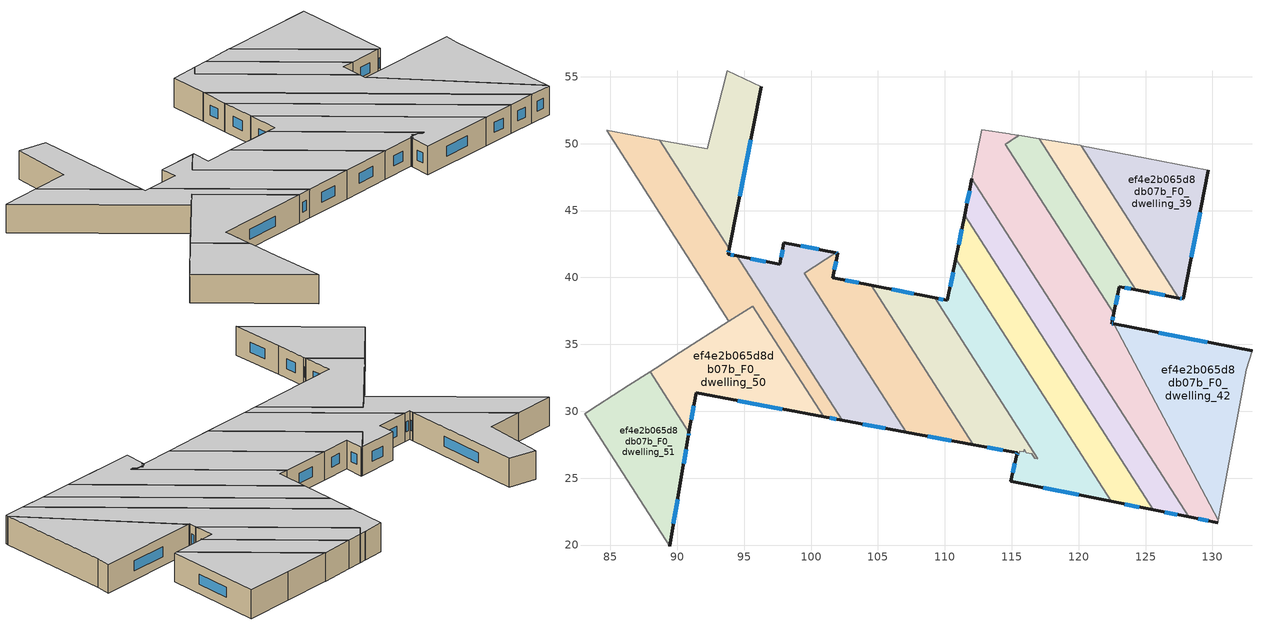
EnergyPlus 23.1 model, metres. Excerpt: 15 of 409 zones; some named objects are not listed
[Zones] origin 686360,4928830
ef4e2b065d8db07b_F0_dwelling_19
 floor ground (EU_floor_Construction): 96.28,54.24 93.88,42.13 88.68,50.26 92.23,49.61 93.72,55.46 z0
 wall outside (EU_wall_Construction): 93.88,42.13 96.28,54.24 z0:3
 wall to ef4e2b065d8db07b_F0_dwelling_20 (EU_wall_Construction): 88.68,50.26 93.88,42.13 z0:3
 wall adiabatic (EU_wall_Construction): 96.28,54.24 93.72,55.46 92.23,49.61 88.68,50.26 z0:3
 window (EU_Window_Construction): 94.66,46.07 95.5,50.3 z0.98:2.02
 ceiling to ef4e2b065d8db07b_F1_dwelling_19 (EU_floor_Construction): 93.88,42.13 96.28,54.24 93.72,55.46 92.23,49.61 88.68,50.26 z3
ef4e2b065d8db07b_F0_dwelling_20
 floor ground (EU_floor_Construction): 93.88,42.13 93.81,41.74 94.45,41.62 102.32,29.33 100.93,29.59 95.64,37.87 93.86,36.73 84.74,50.98 88.68,50.26 z0
 wall outside (EU_wall_Construction): 94.45,41.62 93.81,41.74 93.88,42.13 / 100.93,29.59 102.32,29.33 z0:3
 wall to ef4e2b065d8db07b_F0_dwelling_21 (EU_wall_Construction): 84.74,50.98 93.86,36.73 z0:3
 wall adiabatic (EU_wall_Construction): 88.68,50.26 84.74,50.98 z0:3
 wall to ef4e2b065d8db07b_F0_dwelling_49 (EU_wall_Construction): 102.32,29.33 94.45,41.62 z0:3
 wall to ef4e2b065d8db07b_F0_dwelling_50 (EU_wall_Construction): 93.86,36.73 95.64,37.87 100.93,29.59 z0:3
 window (EU_Window_Construction): 93.83,41.87 93.86,42.01 / 94.24,41.66 94.02,41.7 / 101.38,29.51 101.87,29.41 z0.98:2.02
 ceiling to ef4e2b065d8db07b_F1_dwelling_20 (EU_floor_Construction): 102.32,29.33 94.45,41.62 93.81,41.74 93.88,42.13 88.68,50.26 84.74,50.98 93.86,36.73 95.64,37.87 100.93,29.59 z3
ef4e2b065d8db07b_F0_dwelling_39
 floor ground (EU_floor_Construction): 129.69,48.01 127.83,38.39 127.49,38.46 120.19,49.86 125.04,48.91 z0
 wall outside (EU_wall_Construction): 127.49,38.46 127.83,38.39 129.69,48.01 z0:3
 wall to ef4e2b065d8db07b_F0_dwelling_40 (EU_wall_Construction): 120.19,49.86 127.49,38.46 z0:3
 wall adiabatic (EU_wall_Construction): 129.69,48.01 125.04,48.91 120.19,49.86 z0:3
 window (EU_Window_Construction): 127.6,38.44 127.72,38.41 / 128.43,41.52 129.08,44.88 z0.98:2.02
 ceiling to ef4e2b065d8db07b_F1_dwelling_39 (EU_floor_Construction): 127.83,38.39 129.69,48.01 125.04,48.91 120.19,49.86 127.49,38.46 z3
ef4e2b065d8db07b_F0_dwelling_40
 floor ground (EU_floor_Construction): 120.19,49.86 127.49,38.46 124.28,39.08 117.05,50.37 120.13,49.87 z0
 wall outside (EU_wall_Construction): 124.28,39.08 127.49,38.46 z0:3
 wall adiabatic (EU_wall_Construction): 120.19,49.86 120.13,49.87 117.05,50.37 z0:3
 wall to ef4e2b065d8db07b_F0_dwelling_41 (EU_wall_Construction): 117.05,50.37 124.28,39.08 z0:3
 window (EU_Window_Construction): 125.32,38.88 126.45,38.66 z0.98:2.02
 ceiling to ef4e2b065d8db07b_F1_dwelling_40 (EU_floor_Construction): 127.49,38.46 120.19,49.86 120.13,49.87 117.05,50.37 124.28,39.08 z3
ef4e2b065d8db07b_F0_dwelling_41
 floor ground (EU_floor_Construction): 117.05,50.37 124.28,39.08 123.05,39.32 122.63,37.32 114.53,49.96 115.54,50.61 z0
 wall outside (EU_wall_Construction): 122.63,37.32 123.05,39.32 124.28,39.08 z0:3
 wall to ef4e2b065d8db07b_F0_dwelling_43 (EU_wall_Construction): 114.53,49.96 122.63,37.32 z0:3
 wall adiabatic (EU_wall_Construction): 117.05,50.37 115.54,50.61 114.53,49.96 z0:3
 window (EU_Window_Construction): 123.45,39.25 123.88,39.16 / 122.76,37.97 122.91,38.67 z0.98:2.02
 ceiling to ef4e2b065d8db07b_F1_dwelling_41 (EU_floor_Construction): 122.63,37.32 123.05,39.32 124.28,39.08 117.05,50.37 115.54,50.61 114.53,49.96 z3
ef4e2b065d8db07b_F0_dwelling_42
 floor ground (EU_floor_Construction): 132.95,34.51 132.54,33.1 130.43,21.86 122.61,36.52 z0
 wall outside (EU_wall_Construction): 132.95,34.51 122.61,36.52 z0:3
 wall adiabatic (EU_wall_Construction): 130.43,21.86 132.54,33.1 132.95,34.51 z0:3
 wall to ef4e2b065d8db07b_F0_dwelling_43 (EU_wall_Construction): 122.61,36.52 130.43,21.86 z0:3
 window (EU_Window_Construction): 129.59,35.17 125.98,35.87 z0.98:2.02
 ceiling to ef4e2b065d8db07b_F1_dwelling_42 (EU_floor_Construction): 130.43,21.86 132.54,33.1 132.95,34.51 122.61,36.52 z3
ef4e2b065d8db07b_F0_dwelling_43
 floor ground (EU_floor_Construction): 115.54,50.61 115.41,50.53 115.33,50.47 115.16,50.37 114.91,50.2 114.87,50.18 114.66,50.04 114.53,49.96 122.63,37.32 122.47,36.55 122.61,36.52 130.43,21.86 130.4,21.66 128.21,22.1 112.03,47.39 112.77,51.05 114.81,50.72 114.94,50.7 z0
 wall outside (EU_wall_Construction): 128.21,22.1 130.4,21.66 / 122.61,36.52 122.47,36.55 122.63,37.32 z0:3
 wall adiabatic (EU_wall_Construction): 114.53,49.96 114.66,50.04 114.87,50.18 114.91,50.2 115.16,50.37 115.33,50.47 115.41,50.53 115.54,50.61 114.94,50.7 114.81,50.72 112.77,51.05 112.03,47.39 / 130.4,21.66 130.43,21.86 z0:3
 wall to ef4e2b065d8db07b_F0_dwelling_44 (EU_wall_Construction): 112.03,47.39 128.21,22.1 z0:3
 window (EU_Window_Construction): 128.92,21.96 129.69,21.81 / 122.52,36.8 122.57,37.07 / 122.57,36.53 122.51,36.54 z0.98:2.02
 ceiling to ef4e2b065d8db07b_F1_dwelling_43 (EU_floor_Construction): 130.4,21.66 130.43,21.86 122.61,36.52 122.47,36.55 122.63,37.32 114.53,49.96 114.66,50.04 114.87,50.18 114.91,50.2 115.16,50.37 115.33,50.47 115.41,50.53 115.54,50.61 114.94,50.7 114.81,50.72 112.77,51.05 112.03,47.39 128.21,22.1 z3
ef4e2b065d8db07b_F0_dwelling_44
 floor ground (EU_floor_Construction): 112.03,47.39 128.21,22.1 125.56,22.63 111.47,44.64 z0
 wall outside (EU_wall_Construction): 112.03,47.39 111.47,44.64 / 125.56,22.63 128.21,22.1 z0:3
 wall to ef4e2b065d8db07b_F0_dwelling_45 (EU_wall_Construction): 111.47,44.64 125.56,22.63 z0:3
 window (EU_Window_Construction): 111.84,46.49 111.65,45.53 / 126.42,22.46 127.35,22.27 z0.98:2.02
 ceiling to ef4e2b065d8db07b_F1_dwelling_44 (EU_floor_Construction): 128.21,22.1 112.03,47.39 111.47,44.64 125.56,22.63 z3
ef4e2b065d8db07b_F0_dwelling_45
 floor ground (EU_floor_Construction): 111.47,44.64 125.56,22.63 122.43,23.26 110.82,41.4 z0
 wall outside (EU_wall_Construction): 111.47,44.64 110.82,41.4 / 122.43,23.26 125.56,22.63 z0:3
 wall to ef4e2b065d8db07b_F0_dwelling_46 (EU_wall_Construction): 110.82,41.4 122.43,23.26 z0:3
 window (EU_Window_Construction): 111.26,43.59 111.03,42.45 / 123.45,23.06 124.54,22.84 z0.98:2.02
 ceiling to ef4e2b065d8db07b_F1_dwelling_45 (EU_floor_Construction): 125.56,22.63 111.47,44.64 110.82,41.4 122.43,23.26 z3
ef4e2b065d8db07b_F0_dwelling_46
 floor ground (EU_floor_Construction): 110.82,41.4 122.43,23.26 114.93,24.76 115.37,26.75 115.52,26.72 115.59,27.01 115.88,26.96 115.93,27.18 116.1,26.92 116.5,26.84 116.72,26.5 116.93,26.46 109.23,38.47 110.19,38.28 z0
 wall outside (EU_wall_Construction): 110.82,41.4 110.19,38.28 109.23,38.47 / 115.37,26.75 114.93,24.76 122.43,23.26 z0:3
 wall to ef4e2b065d8db07b_F0_dwelling_47 (EU_wall_Construction): 109.23,38.47 116.93,26.46 116.72,26.5 116.5,26.84 116.1,26.92 115.93,27.18 115.88,26.96 115.59,27.01 115.52,26.72 115.37,26.75 z0:3
 window (EU_Window_Construction): 109.88,38.34 109.54,38.41 / 110.61,40.39 110.39,39.3 / 117.37,24.27 119.99,23.75 / 115.23,26.1 115.07,25.41 z0.98:2.02
 ceiling to ef4e2b065d8db07b_F1_dwelling_46 (EU_floor_Construction): 122.43,23.26 110.82,41.4 110.19,38.28 109.23,38.47 116.93,26.46 116.72,26.5 116.5,26.84 116.1,26.92 115.93,27.18 115.88,26.96 115.59,27.01 115.52,26.72 115.37,26.75 114.93,24.76 z3
ef4e2b065d8db07b_F0_dwelling_47
 floor ground (EU_floor_Construction): 109.23,38.47 116.93,26.46 116.72,26.5 116.5,26.84 116.1,26.92 115.93,27.18 115.88,26.96 115.59,27.01 115.52,26.72 115.37,26.75 115.41,26.89 112.11,27.51 104.49,39.41 z0
 wall outside (EU_wall_Construction): 109.23,38.47 104.49,39.41 / 112.11,27.51 115.41,26.89 115.37,26.75 z0:3
 wall to ef4e2b065d8db07b_F0_dwelling_48 (EU_wall_Construction): 104.49,39.41 112.11,27.51 z0:3
 window (EU_Window_Construction): 107.69,38.78 106.03,39.1 / 115.4,26.85 115.38,26.79 / 113.18,27.31 114.33,27.09 z0.98:2.02
 ceiling to ef4e2b065d8db07b_F1_dwelling_47 (EU_floor_Construction): 116.93,26.46 109.23,38.47 104.49,39.41 112.11,27.51 115.41,26.89 115.37,26.75 115.52,26.72 115.59,27.01 115.88,26.96 115.93,27.18 116.1,26.92 116.5,26.84 116.72,26.5 z3
ef4e2b065d8db07b_F0_dwelling_48
 floor ground (EU_floor_Construction): 104.49,39.41 112.11,27.51 107.1,28.44 99.49,40.33 101.84,41.84 101.99,41.81 101.62,39.97 z0
 wall outside (EU_wall_Construction): 107.1,28.44 112.11,27.51 / 104.49,39.41 101.62,39.97 101.99,41.81 101.84,41.84 z0:3
 wall to ef4e2b065d8db07b_F0_dwelling_49 (EU_wall_Construction): 101.84,41.84 99.49,40.33 107.1,28.44 z0:3
 window (EU_Window_Construction): 108.73,28.14 110.48,27.81 / 101.94,41.82 101.89,41.83 / 101.74,40.57 101.87,41.21 / 103.56,39.59 102.55,39.79 z0.98:2.02
 ceiling to ef4e2b065d8db07b_F1_dwelling_48 (EU_floor_Construction): 112.11,27.51 104.49,39.41 101.62,39.97 101.99,41.81 101.84,41.84 99.49,40.33 107.1,28.44 z3
ef4e2b065d8db07b_F0_dwelling_49
 floor ground (EU_floor_Construction): 101.84,41.84 99.49,40.33 107.1,28.44 102.32,29.33 94.45,41.62 97.66,40.98 97.98,42.6 z0
 wall outside (EU_wall_Construction): 102.32,29.33 107.1,28.44 / 101.84,41.84 97.98,42.6 97.66,40.98 94.45,41.62 z0:3
 window (EU_Window_Construction): 103.87,29.04 105.54,28.73 / 96.61,41.19 95.49,41.41 / 97.87,42.08 97.76,41.51 / 100.59,42.09 99.23,42.36 z0.98:2.02
 ceiling to ef4e2b065d8db07b_F1_dwelling_49 (EU_floor_Construction): 107.1,28.44 99.49,40.33 101.84,41.84 97.98,42.6 97.66,40.98 94.45,41.62 102.32,29.33 z3
ef4e2b065d8db07b_F0_dwelling_50
 floor ground (EU_floor_Construction): 95.64,37.87 100.93,29.59 91.41,31.36 90.88,28.42 87.97,32.96 z0
 wall outside (EU_wall_Construction): 90.88,28.42 91.41,31.36 100.93,29.59 z0:3
 wall to ef4e2b065d8db07b_F0_dwelling_51 (EU_wall_Construction): 87.97,32.96 90.88,28.42 z0:3
 wall to ef4e2b065d8db07b_F0_dwelling_21 (EU_wall_Construction): 93.86,36.73 90.22,34.4 z0:3
 wall to ef4e2b065d8db07b_F0_dwelling_23 (EU_wall_Construction): 90.22,34.4 88.39,33.23 z0:3
 wall to ef4e2b065d8db07b_F0_dwelling_24 (EU_wall_Construction): 88.39,33.23 87.97,32.96 z0:3
 window (EU_Window_Construction): 94.5,30.79 97.84,30.17 / 91.05,29.38 91.23,30.41 z0.98:2.02
 ceiling to ef4e2b065d8db07b_F1_dwelling_50 (EU_floor_Construction): 100.93,29.59 95.64,37.87 87.97,32.96 90.88,28.42 91.41,31.36 z3
ef4e2b065d8db07b_F0_dwelling_51
 floor ground (EU_floor_Construction): 87.97,32.96 90.88,28.42 90.83,28.12 90.32,25.1 89.42,19.9 83.07,29.82 z0
 wall outside (EU_wall_Construction): 89.42,19.9 90.32,25.1 90.83,28.12 90.88,28.42 z0:3
 wall to ef4e2b065d8db07b_F0_dwelling_52 (EU_wall_Construction): 83.07,29.82 89.42,19.9 z0:3
 wall to ef4e2b065d8db07b_F0_dwelling_24 (EU_wall_Construction): 87.97,32.96 86.36,31.93 z0:3
 wall to ef4e2b065d8db07b_F0_dwelling_25 (EU_wall_Construction): 86.36,31.93 84.06,30.46 z0:3
 wall to ef4e2b065d8db07b_F0_dwelling_26 (EU_wall_Construction): 84.06,30.46 83.07,29.82 z0:3
 window (EU_Window_Construction): 90.84,28.22 90.86,28.32 / 90.48,26.09 90.66,27.14 / 89.71,21.59 90.03,23.41 z0.98:2.02
 ceiling to ef4e2b065d8db07b_F1_dwelling_51 (EU_floor_Construction): 89.42,19.9 90.32,25.1 90.83,28.12 90.88,28.42 87.97,32.96 83.07,29.82 z3
[Building]
EU S2 Campaign: North Axis=0; Terrain=City; Solar Distribution=FullExterior
[Site:Location]
Bologna: Latitude=44.5; Longitude=11.25; Time Zone=1; Elevation=37
[SizingPeriod:WeatherFileDays]
AnnualSizingPeriod: Begin Month=1; Begin Day of Month=1; End Month=12; End Day of Month=31; Day of Week for Start Day=Monday; Use Weather File Daylight Saving Period=No; Use Weather File Rain and Snow Indicators=No
[MATERIAL]
EU_InternalMass_Material: Roughness=MediumRough; Thickness=0.1; Conductivity=1; Density=1800; Specific Heat=900; Thermal Absorptance=0.9; Solar Absorptance=0.7; Visible Absorptance=0.7
[MATERIAL:NOMASS] Roughness=MediumRough; Thermal Absorptance=0.9; Solar Absorptance=0.7; Visible Absorptance=0.7
Name | Thermal Resistance
EU_wall_NoMass | 0.905828
EU_floor_NoMass | 0.67114
[WINDOWMATERIAL:SIMPLEGLAZINGSYSTEM]
EU_Window_SimpleGlazing: UFactor=4.52486; Solar Heat Gain Coefficient=0.85; Visible Transmittance=0.85
[CONSTRUCTION]
EU_wall_Construction: EU_wall_NoMass
EU_floor_Construction: EU_floor_NoMass
EU_Window_Construction: EU_Window_SimpleGlazing
EU_InternalMass_Construction: EU_InternalMass_Material
[ZONE] Type=1; Multiplier=1; Ceiling Height=autocalculate; Floor Area=autocalculate; Part of Total Floor Area=Yes
Name | Volume
ef4e2b065d8db07b_F0_dwelling_19 | 120.254
ef4e2b065d8db07b_F0_dwelling_20 | 170.51
ef4e2b065d8db07b_F0_dwelling_39 | 146.994
ef4e2b065d8db07b_F0_dwelling_40 | 95.8806
ef4e2b065d8db07b_F0_dwelling_41 | 97.8362
ef4e2b065d8db07b_F0_dwelling_42 | 201.242
ef4e2b065d8db07b_F0_dwelling_43 | 290.116
ef4e2b065d8db07b_F0_dwelling_44 | 164.183
ef4e2b065d8db07b_F0_dwelling_45 | 164.246
ef4e2b065d8db07b_F0_dwelling_46 | 181.172
ef4e2b065d8db07b_F0_dwelling_47 | 147.24
ef4e2b065d8db07b_F0_dwelling_48; ef4e2b065d8db07b_F0_dwelling_50 | 164.192
ef4e2b065d8db07b_F0_dwelling_49 | 170.388
ef4e2b065d8db07b_F0_dwelling_51 | 149.974
[INTERNALMASS] Construction=EU_InternalMass_Construction
Name | Zone or ZoneList | Surface Area
ef4e2b065d8db07b_F0_dwelling_19_EU_InternalMass | ef4e2b065d8db07b_F0_dwelling_19 | 40.0849
ef4e2b065d8db07b_F0_dwelling_20_EU_InternalMass | ef4e2b065d8db07b_F0_dwelling_20 | 56.8384
ef4e2b065d8db07b_F0_dwelling_39_EU_InternalMass | ef4e2b065d8db07b_F0_dwelling_39 | 48.9979
ef4e2b065d8db07b_F0_dwelling_40_EU_InternalMass | ef4e2b065d8db07b_F0_dwelling_40 | 31.9603
ef4e2b065d8db07b_F0_dwelling_41_EU_InternalMass | ef4e2b065d8db07b_F0_dwelling_41 | 32.6112
ef4e2b065d8db07b_F0_dwelling_42_EU_InternalMass | ef4e2b065d8db07b_F0_dwelling_42 | 67.0798
ef4e2b065d8db07b_F0_dwelling_43_EU_InternalMass | ef4e2b065d8db07b_F0_dwelling_43 | 96.7034
ef4e2b065d8db07b_F0_dwelling_44_EU_InternalMass | ef4e2b065d8db07b_F0_dwelling_44 | 54.7274
ef4e2b065d8db07b_F0_dwelling_45_EU_InternalMass | ef4e2b065d8db07b_F0_dwelling_45 | 54.7485
ef4e2b065d8db07b_F0_dwelling_46_EU_InternalMass | ef4e2b065d8db07b_F0_dwelling_46 | 60.3898
ef4e2b065d8db07b_F0_dwelling_47_EU_InternalMass | ef4e2b065d8db07b_F0_dwelling_47 | 49.0804
ef4e2b065d8db07b_F0_dwelling_48_EU_InternalMass | ef4e2b065d8db07b_F0_dwelling_48 | 54.7309
ef4e2b065d8db07b_F0_dwelling_49_EU_InternalMass | ef4e2b065d8db07b_F0_dwelling_49 | 56.7927
ef4e2b065d8db07b_F0_dwelling_50_EU_InternalMass | ef4e2b065d8db07b_F0_dwelling_50 | 54.7337
ef4e2b065d8db07b_F0_dwelling_51_EU_InternalMass | ef4e2b065d8db07b_F0_dwelling_51 | 49.9915
[OTHEREQUIPMENT] Fuel Type=Electricity; Design Level Calculation Method=Watts/Area; Power per Zone Floor Area=1; Fraction Latent=0; Fraction Radiant=0; Fraction Lost=0; Carbon Dioxide Generation Rate=0; EndUse Subcategory=EU_Step8_InternalGains
Name | Zone or ZoneList or Space or SpaceList | Schedule
EU_Step8_InternalGain_ef4e2b065d8db07b_F0_dwelling_19_f000 | ef4e2b065d8db07b_F0_dwelling_19 | EU_Step8_GainSchedule_ef4e2b065d8db07b_F0_dwelling_19_f000
EU_Step8_InternalGain_ef4e2b065d8db07b_F0_dwelling_20_f000 | ef4e2b065d8db07b_F0_dwelling_20 | EU_Step8_GainSchedule_ef4e2b065d8db07b_F0_dwelling_20_f000
EU_Step8_InternalGain_ef4e2b065d8db07b_F0_dwelling_39_f000 | ef4e2b065d8db07b_F0_dwelling_39 | EU_Step8_GainSchedule_ef4e2b065d8db07b_F0_dwelling_39_f000
EU_Step8_InternalGain_ef4e2b065d8db07b_F0_dwelling_40_f000 | ef4e2b065d8db07b_F0_dwelling_40 | EU_Step8_GainSchedule_ef4e2b065d8db07b_F0_dwelling_40_f000
EU_Step8_InternalGain_ef4e2b065d8db07b_F0_dwelling_41_f000 | ef4e2b065d8db07b_F0_dwelling_41 | EU_Step8_GainSchedule_ef4e2b065d8db07b_F0_dwelling_41_f000
EU_Step8_InternalGain_ef4e2b065d8db07b_F0_dwelling_42_f000 | ef4e2b065d8db07b_F0_dwelling_42 | EU_Step8_GainSchedule_ef4e2b065d8db07b_F0_dwelling_42_f000
EU_Step8_InternalGain_ef4e2b065d8db07b_F0_dwelling_43_f000 | ef4e2b065d8db07b_F0_dwelling_43 | EU_Step8_GainSchedule_ef4e2b065d8db07b_F0_dwelling_43_f000
EU_Step8_InternalGain_ef4e2b065d8db07b_F0_dwelling_44_f000 | ef4e2b065d8db07b_F0_dwelling_44 | EU_Step8_GainSchedule_ef4e2b065d8db07b_F0_dwelling_44_f000
EU_Step8_InternalGain_ef4e2b065d8db07b_F0_dwelling_45_f000 | ef4e2b065d8db07b_F0_dwelling_45 | EU_Step8_GainSchedule_ef4e2b065d8db07b_F0_dwelling_45_f000
EU_Step8_InternalGain_ef4e2b065d8db07b_F0_dwelling_46_f000 | ef4e2b065d8db07b_F0_dwelling_46 | EU_Step8_GainSchedule_ef4e2b065d8db07b_F0_dwelling_46_f000
EU_Step8_InternalGain_ef4e2b065d8db07b_F0_dwelling_47_f000 | ef4e2b065d8db07b_F0_dwelling_47 | EU_Step8_GainSchedule_ef4e2b065d8db07b_F0_dwelling_47_f000
EU_Step8_InternalGain_ef4e2b065d8db07b_F0_dwelling_48_f000 | ef4e2b065d8db07b_F0_dwelling_48 | EU_Step8_GainSchedule_ef4e2b065d8db07b_F0_dwelling_48_f000
EU_Step8_InternalGain_ef4e2b065d8db07b_F0_dwelling_49_f000 | ef4e2b065d8db07b_F0_dwelling_49 | EU_Step8_GainSchedule_ef4e2b065d8db07b_F0_dwelling_49_f000
EU_Step8_InternalGain_ef4e2b065d8db07b_F0_dwelling_50_f000 | ef4e2b065d8db07b_F0_dwelling_50 | EU_Step8_GainSchedule_ef4e2b065d8db07b_F0_dwelling_50_f000
EU_Step8_InternalGain_ef4e2b065d8db07b_F0_dwelling_51_f000 | ef4e2b065d8db07b_F0_dwelling_51 | EU_Step8_GainSchedule_ef4e2b065d8db07b_F0_dwelling_51_f000
[ZONEVENTILATION:DESIGNFLOWRATE] Schedule=EU_AlwaysOn; Design Flow Rate Calculation Method=AirChanges/Hour; Air Changes per Hour=0.73129; Ventilation Type=Natural; Fan Pressure Rise=0; Fan Total Efficiency=1; Constant Term Coefficient=1; Temperature Term Coefficient=0; Velocity Term Coefficient=0; Velocity Squared Term Coefficient=0; Minimum Indoor Temperature=-100; Maximum Indoor Temperature=100; Delta Temperature=-100; Minimum Outdoor Temperature=-100; Maximum Outdoor Temperature=100; Maximum Wind Speed=40
Name | Zone or ZoneList or Space or SpaceList
EU_ConstantAir_ef4e2b065d8db07b_F0_dwelling_19 | ef4e2b065d8db07b_F0_dwelling_19
EU_ConstantAir_ef4e2b065d8db07b_F0_dwelling_20 | ef4e2b065d8db07b_F0_dwelling_20
EU_ConstantAir_ef4e2b065d8db07b_F0_dwelling_39 | ef4e2b065d8db07b_F0_dwelling_39
EU_ConstantAir_ef4e2b065d8db07b_F0_dwelling_40 | ef4e2b065d8db07b_F0_dwelling_40
EU_ConstantAir_ef4e2b065d8db07b_F0_dwelling_41 | ef4e2b065d8db07b_F0_dwelling_41
EU_ConstantAir_ef4e2b065d8db07b_F0_dwelling_42 | ef4e2b065d8db07b_F0_dwelling_42
EU_ConstantAir_ef4e2b065d8db07b_F0_dwelling_43 | ef4e2b065d8db07b_F0_dwelling_43
EU_ConstantAir_ef4e2b065d8db07b_F0_dwelling_44 | ef4e2b065d8db07b_F0_dwelling_44
EU_ConstantAir_ef4e2b065d8db07b_F0_dwelling_45 | ef4e2b065d8db07b_F0_dwelling_45
EU_ConstantAir_ef4e2b065d8db07b_F0_dwelling_46 | ef4e2b065d8db07b_F0_dwelling_46
EU_ConstantAir_ef4e2b065d8db07b_F0_dwelling_47 | ef4e2b065d8db07b_F0_dwelling_47
EU_ConstantAir_ef4e2b065d8db07b_F0_dwelling_48 | ef4e2b065d8db07b_F0_dwelling_48
EU_ConstantAir_ef4e2b065d8db07b_F0_dwelling_49 | ef4e2b065d8db07b_F0_dwelling_49
EU_ConstantAir_ef4e2b065d8db07b_F0_dwelling_50 | ef4e2b065d8db07b_F0_dwelling_50
EU_ConstantAir_ef4e2b065d8db07b_F0_dwelling_51 | ef4e2b065d8db07b_F0_dwelling_51
[HVACTEMPLATE:THERMOSTAT] Constant Heating Setpoint=20; Constant Cooling Setpoint=50
EU_HeatOnly_ef4e2b065d8db07b_F6_dwelling_48; EU_HeatOnly_ef4e2b065d8db07b_F6_dwelling_49; EU_HeatOnly_ef4e2b065d8db07b_F6_dwelling_50; EU_HeatOnly_ef4e2b065d8db07b_F6_dwelling_51; EU_HeatOnly_ef4e2b065d8db07b_F6_dwelling_52; EU_HeatOnly_ef4e2b065d8db07b_F6_dwelling_53; EU_HeatOnly_ef4e2b065d8db07b_F6_dwelling_54; EU_HeatOnly_ef4e2b065d8db07b_F6_dwelling_55; EU_HeatOnly_ef4e2b065d8db07b_F6_dwelling_56; EU_HeatOnly_ef4e2b065d8db07b_F6_dwelling_57
[HVACTEMPLATE:ZONE:IDEALLOADSAIRSYSTEM] System Availability Schedule=EU_AlwaysOn; Maximum Heating Supply Air Temperature=50; Minimum Cooling Supply Air Temperature=13; Maximum Heating Supply Air Humidity Ratio=0.0156; Minimum Cooling Supply Air Humidity Ratio=0.0077; Heating Limit=NoLimit; Cooling Limit=NoLimit; Heating Availability Schedule=EU_AlwaysOn; Cooling Availability Schedule=EU_CoolingOff; Dehumidification Control Type=ConstantSensibleHeatRatio; Cooling Sensible Heat Ratio=0.7; Dehumidification Setpoint=60; Humidification Control Type=None; Humidification Setpoint=30; Outdoor Air Method=None; Outdoor Air Flow Rate per Person=0.00944; Outdoor Air Flow Rate per Zone Floor Area=0; Outdoor Air Flow Rate per Zone=0; Demand Controlled Ventilation Type=None; Outdoor Air Economizer Type=NoEconomizer; Heat Recovery Type=None; Sensible Heat Recovery Effectiveness=0.7; Latent Heat Recovery Effectiveness=0.65
Name | Template Thermostat
ef4e2b065d8db07b_F0_dwelling_19 | EU_HeatOnly_ef4e2b065d8db07b_F0_dwelling_19
ef4e2b065d8db07b_F0_dwelling_20 | EU_HeatOnly_ef4e2b065d8db07b_F0_dwelling_20
ef4e2b065d8db07b_F0_dwelling_39 | EU_HeatOnly_ef4e2b065d8db07b_F0_dwelling_39
ef4e2b065d8db07b_F0_dwelling_40 | EU_HeatOnly_ef4e2b065d8db07b_F0_dwelling_40
ef4e2b065d8db07b_F0_dwelling_41 | EU_HeatOnly_ef4e2b065d8db07b_F0_dwelling_41
ef4e2b065d8db07b_F0_dwelling_42 | EU_HeatOnly_ef4e2b065d8db07b_F0_dwelling_42
ef4e2b065d8db07b_F0_dwelling_43 | EU_HeatOnly_ef4e2b065d8db07b_F0_dwelling_43
ef4e2b065d8db07b_F0_dwelling_44 | EU_HeatOnly_ef4e2b065d8db07b_F0_dwelling_44
ef4e2b065d8db07b_F0_dwelling_45 | EU_HeatOnly_ef4e2b065d8db07b_F0_dwelling_45
ef4e2b065d8db07b_F0_dwelling_46 | EU_HeatOnly_ef4e2b065d8db07b_F0_dwelling_46
ef4e2b065d8db07b_F0_dwelling_47 | EU_HeatOnly_ef4e2b065d8db07b_F0_dwelling_47
ef4e2b065d8db07b_F0_dwelling_48 | EU_HeatOnly_ef4e2b065d8db07b_F0_dwelling_48
ef4e2b065d8db07b_F0_dwelling_49 | EU_HeatOnly_ef4e2b065d8db07b_F0_dwelling_49
ef4e2b065d8db07b_F0_dwelling_50 | EU_HeatOnly_ef4e2b065d8db07b_F0_dwelling_50
ef4e2b065d8db07b_F0_dwelling_51 | EU_HeatOnly_ef4e2b065d8db07b_F0_dwelling_51
[SIZING:ZONE] Zone Cooling Design Supply Air Temperature Input Method=SupplyAirTemperature; Zone Cooling Design Supply Air Temperature=13; Zone Heating Design Supply Air Temperature Input Method=SupplyAirTemperature; Zone Heating Design Supply Air Temperature=50; Zone Cooling Design Supply Air Humidity Ratio=0.008; Zone Heating Design Supply Air Humidity Ratio=0.008; Cooling Design Air Flow Method=DesignDay; Cooling Design Air Flow Rate=0; Cooling Minimum Air Flow per Zone Floor Area=0.000762; Cooling Minimum Air Flow=0; Cooling Minimum Air Flow Fraction=0.2; Heating Design Air Flow Method=DesignDay; Heating Design Air Flow Rate=0; Heating Maximum Air Flow per Zone Floor Area=0.002032; Heating Maximum Air Flow=0.141576; Heating Maximum Air Flow Fraction=0.3; Account for Dedicated Outdoor Air System=No; Dedicated Outdoor Air System Control Strategy=NeutralSupplyAir; Dedicated Outdoor Air Low Setpoint Temperature for Design=autosize; Dedicated Outdoor Air High Setpoint Temperature for Design=autosize; Zone Load Sizing Method=Sensible Load Only No Latent Load; Zone Latent Cooling Design Supply Air Humidity Ratio Input Method=HumidityRatioDifference; Zone Cooling Design Supply Air Humidity Ratio Difference=0.005; Zone Latent Heating Design Supply Air Humidity Ratio Input Method=HumidityRatioDifference; Zone Humidification Design Supply Air Humidity Ratio Difference=0.005
ef4e2b065d8db07b_F0_dwelling_19; ef4e2b065d8db07b_F0_dwelling_20; ef4e2b065d8db07b_F0_dwelling_39; ef4e2b065d8db07b_F0_dwelling_40; ef4e2b065d8db07b_F0_dwelling_41; ef4e2b065d8db07b_F0_dwelling_42; ef4e2b065d8db07b_F0_dwelling_43; ef4e2b065d8db07b_F0_dwelling_44; ef4e2b065d8db07b_F0_dwelling_45; ef4e2b065d8db07b_F0_dwelling_46; ef4e2b065d8db07b_F0_dwelling_47; ef4e2b065d8db07b_F0_dwelling_48; ef4e2b065d8db07b_F0_dwelling_49; ef4e2b065d8db07b_F0_dwelling_50; ef4e2b065d8db07b_F0_dwelling_51
[SCHEDULE:CONSTANT]
Name | Hourly Value
EU_AlwaysOn | 1
EU_CoolingOff | 0
[SCHEDULE:FILE] Column Number=1; Rows to Skip at Top=0; Number of Hours of Data=8760; Column Separator=Comma; Interpolate to Timestep=No; Minutes per Item=60; Adjust Schedule for Daylight Savings=Yes
Name | File
EU_Step8_GainSchedule_ef4e2b065d8db07b_F0_dwelling_19_f000 | ../../schedules/ef4e2b065d8db07b/ef4e2b065d8db07b_F0_dwelling_19_f000_gain.csv
EU_Step8_GainSchedule_ef4e2b065d8db07b_F0_dwelling_20_f000 | ../../schedules/ef4e2b065d8db07b/ef4e2b065d8db07b_F0_dwelling_20_f000_gain.csv
EU_Step8_GainSchedule_ef4e2b065d8db07b_F0_dwelling_39_f000 | ../../schedules/ef4e2b065d8db07b/ef4e2b065d8db07b_F0_dwelling_39_f000_gain.csv
EU_Step8_GainSchedule_ef4e2b065d8db07b_F0_dwelling_40_f000 | ../../schedules/ef4e2b065d8db07b/ef4e2b065d8db07b_F0_dwelling_40_f000_gain.csv
EU_Step8_GainSchedule_ef4e2b065d8db07b_F0_dwelling_41_f000 | ../../schedules/ef4e2b065d8db07b/ef4e2b065d8db07b_F0_dwelling_41_f000_gain.csv
EU_Step8_GainSchedule_ef4e2b065d8db07b_F0_dwelling_42_f000 | ../../schedules/ef4e2b065d8db07b/ef4e2b065d8db07b_F0_dwelling_42_f000_gain.csv
EU_Step8_GainSchedule_ef4e2b065d8db07b_F0_dwelling_43_f000 | ../../schedules/ef4e2b065d8db07b/ef4e2b065d8db07b_F0_dwelling_43_f000_gain.csv
EU_Step8_GainSchedule_ef4e2b065d8db07b_F0_dwelling_44_f000 | ../../schedules/ef4e2b065d8db07b/ef4e2b065d8db07b_F0_dwelling_44_f000_gain.csv
EU_Step8_GainSchedule_ef4e2b065d8db07b_F0_dwelling_45_f000 | ../../schedules/ef4e2b065d8db07b/ef4e2b065d8db07b_F0_dwelling_45_f000_gain.csv
EU_Step8_GainSchedule_ef4e2b065d8db07b_F0_dwelling_46_f000 | ../../schedules/ef4e2b065d8db07b/ef4e2b065d8db07b_F0_dwelling_46_f000_gain.csv
EU_Step8_GainSchedule_ef4e2b065d8db07b_F0_dwelling_47_f000 | ../../schedules/ef4e2b065d8db07b/ef4e2b065d8db07b_F0_dwelling_47_f000_gain.csv
EU_Step8_GainSchedule_ef4e2b065d8db07b_F0_dwelling_48_f000 | ../../schedules/ef4e2b065d8db07b/ef4e2b065d8db07b_F0_dwelling_48_f000_gain.csv
EU_Step8_GainSchedule_ef4e2b065d8db07b_F0_dwelling_49_f000 | ../../schedules/ef4e2b065d8db07b/ef4e2b065d8db07b_F0_dwelling_49_f000_gain.csv
EU_Step8_GainSchedule_ef4e2b065d8db07b_F0_dwelling_50_f000 | ../../schedules/ef4e2b065d8db07b/ef4e2b065d8db07b_F0_dwelling_50_f000_gain.csv
EU_Step8_GainSchedule_ef4e2b065d8db07b_F0_dwelling_51_f000 | ../../schedules/ef4e2b065d8db07b/ef4e2b065d8db07b_F0_dwelling_51_f000_gain.csv
